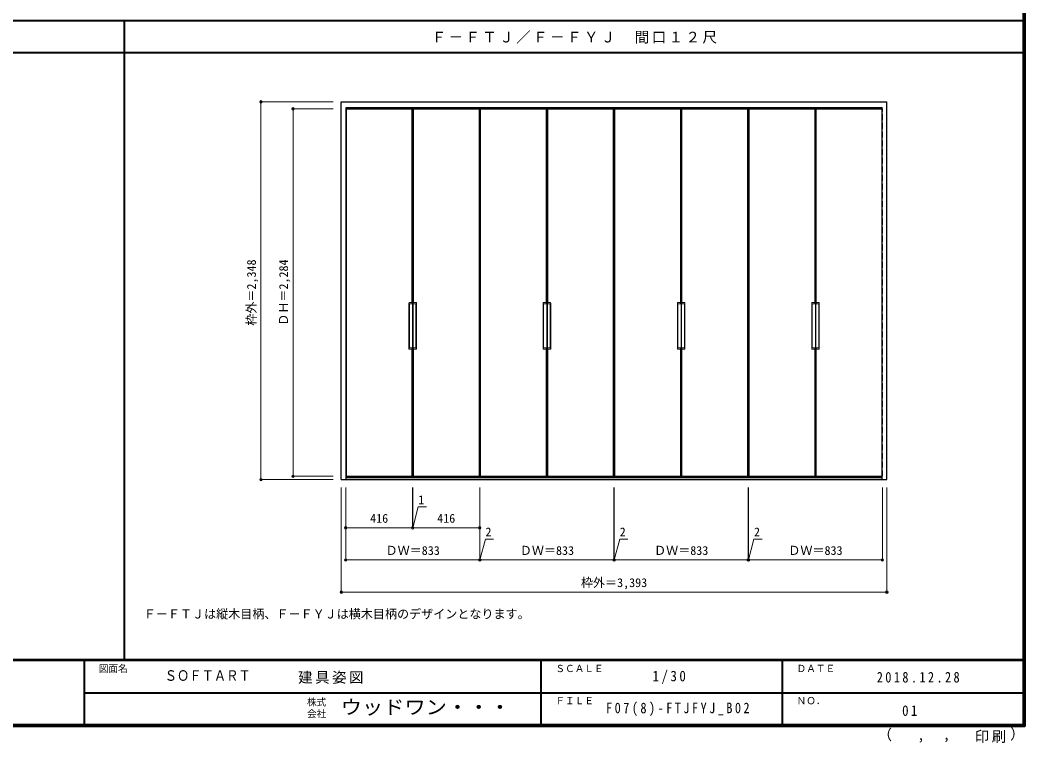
# Model space of a CAD drawing. Units: millimetres, scale not verified. Extents: x -6000 to 5700, y -4307 to 4175.
# Drawn here: x -549 to 5700, y -4307 to 186 of the extents above; entities that cross this region are included whole.
import ezdxf
from ezdxf.enums import TextEntityAlignment as Align

# ---------------------------------------------------------------- set-up
doc = ezdxf.new("R2010")
doc.units = ezdxf.units.MM
doc.header["$LTSCALE"] = 30
doc.header["$PDMODE"] = 32
doc.header["$PDSIZE"] = 15
doc.linetypes.add('DASHED1', pattern=[1.8, 1.2, -0.6])
for name, color, linetype, lineweight in [('0-2_扉', 3, 'Continuous', 25), ('0-4_枠', 3, 'Continuous', 25), ('0-B_寸法', 7, 'Continuous', 18), ('F-1_枠', 6, 'Continuous', 40)]:
    doc.layers.add(name, color=color, linetype=linetype, lineweight=lineweight)
doc.layers.add('0-A_文字', color=7, linetype='Continuous')
doc.layers.add('F-A_文字', color=7, linetype='Continuous')
doc.styles.add('HG明朝B', font='')
doc.styles.add('ＭＳ ゴシック', font='')
doc.styles.get('HG明朝B').set_extended_font_data('HG明朝B')
doc.styles.get('ＭＳ ゴシック').set_extended_font_data('MS Gothic')

msp = doc.modelspace()

# ---------------------------------------------------------------- linework, layer by layer
at = {"layer": '0-2_扉', "color": 4, "linetype": 'DASHED1', "lineweight": 9}
for p, q in [((1476, -2649.5), (1476, -365.5)), ((1478.5, -365.5), (1476, -365.5)), ((4811.5, -365.5), (4814, -365.5)), ((4814, -2649.5), (4814, -365.5)), ((1478.5, -2649.5), (1476, -2649.5)), ((4811.5, -2649.5), (4814, -2649.5))]:
    msp.add_line(p, q, dxfattribs=at)
at = {"layer": '0-2_扉'}
for p, q in [((1478.5, -365.5), (1892, -365.5)), ((2311, -365.5), (2727, -365.5)), ((2311, -365.5), (2311, -2649.5)), ((2728, -365.5), (3144, -365.5)), ((3144, -365.5), (3144, -2649.5)), ((3146, -365.5), (3146, -2649.5)), ((3146, -365.5), (3562, -365.5)), ((3563, -365.5), (3979, -365.5)), ((3979, -365.5), (3979, -2649.5)), ((3981, -365.5), (4397, -365.5)), ((3981, -365.5), (3981, -2649.5)), ((4398, -365.5), (4811.5, -365.5)), ((1478.5, -2649.5), (1892, -2649.5)), ((1893, -2649.5), (2309, -2649.5)), ((2311, -2649.5), (2727, -2649.5)), ((2728, -2649.5), (3144, -2649.5)), ((3146, -2649.5), (3562, -2649.5)), ((3563, -2649.5), (3979, -2649.5)), ((3981, -2649.5), (4397, -2649.5)), ((4398, -2649.5), (4811.5, -2649.5))]:
    msp.add_line(p, q, dxfattribs=at)
for points in [[(1892, -365.5), (1892, -1983.94), (1892, -2649.5)], [(1893, -365.5), (2309, -365.5), (2309, -2649.5)], [(1893, -365.5), (1893, -1983.11), (1893, -2649.5)], [(2727, -365.5), (2727, -1995.11), (2727, -2649.5)], [(2728, -365.5), (2728, -1996.23), (2728, -2649.5)], [(3562, -365.5), (3562, -2135.51), (3562, -2649.5)], [(3563, -365.5), (3563, -2134.14), (3563, -2649.5)], [(4397, -365.5), (4397, -2251.43), (4397, -2649.5)], [(4398, -365.5), (4398, -2251.35), (4398, -2649.5)]]:
    msp.add_lwpolyline(points, dxfattribs=at)
at = {"layer": '0-4_枠'}
for p, q in [((1448.5, -2670), (1448.5, -322)), ((1448.5, -322), (4841.5, -322)), ((1478.5, -2670), (1478.5, -358)), ((1478.5, -358), (4811.5, -358)), ((4811.5, -2670), (4811.5, -358)), ((4841.5, -2670), (4841.5, -322)), ((1448.5, -2670), (4841.5, -2670)), ((1478.5, -2658), (4811.5, -2658))]:
    msp.add_line(p, q, dxfattribs=at)
at = {"layer": '0-B_寸法', "color": 4, "lineweight": 9}
for p, q in [((948.5, -322), (948.5, -2670)), ((948.5, -322), (1398.5, -322)), ((1148.5, -365.5), (1148.5, -2649.5)), ((1148.5, -365.5), (1398.5, -365.5)), ((948.5, -2670), (1398.5, -2670)), ((1148.5, -2649.5), (1398.5, -2649.5)), ((1448.5, -3370), (1448.5, -2720)), ((1476, -3170), (1476, -2720)), ((2309, -3170), (2309, -2720)), ((1893, -2970), (2309, -2970)), ((1476, -3170), (2309, -3170))]:
    msp.add_line(p, q, dxfattribs=at)
at = {"layer": '0-B_寸法'}
for p, q in [((1480, -2649.5), (1480, -365.5)), ((1888, -1569.5), (1888, -365.5)), ((1897, -1569.5), (1897, -365.5)), ((2305, -2649.5), (2305, -365.5)), ((2315, -2649.5), (2315, -365.5)), ((2723, -1569.5), (2723, -365.5)), ((2732, -1569.5), (2732, -365.5)), ((3140, -2649.5), (3140, -365.5)), ((3150, -2649.5), (3150, -365.5)), ((3558, -1569.5), (3558, -365.5)), ((3567, -1569.5), (3567, -365.5)), ((3975, -2649.5), (3975, -365.5)), ((3985, -2649.5), (3985, -365.5)), ((4393, -1569.5), (4393, -365.5)), ((4402, -1569.5), (4402, -365.5)), ((4810, -2649.5), (4810, -365.5)), ((1869, -1572.5), (1869, -1856.5)), ((1872, -1569.5), (1892, -1569.5)), ((1872, -1580.5), (1872, -1848.5)), ((1875, -1577.5), (1889, -1577.5)), ((1888.7, -1569.5), (1888.7, -1574.5)), ((1892, -1574.5), (1892, -1573)), ((1892, -1574.5), (1892, -1573)), ((1913, -1569.5), (1893, -1569.5)), ((1893, -1574.5), (1893, -1573)), ((1893, -1574.5), (1893, -1573)), ((1910, -1577.5), (1896, -1577.5)), ((1896.3, -1569.5), (1896.3, -1574.5)), ((1913, -1580.5), (1913, -1848.5)), ((1916, -1856.5), (1916, -1572.5)), ((2704, -1572.5), (2704, -1856.5)), ((2707, -1569.5), (2727, -1569.5)), ((2707, -1580.5), (2707, -1848.5)), ((2710, -1577.5), (2724, -1577.5)), ((2723.7, -1569.5), (2723.7, -1574.5)), ((2727, -1574.5), (2727, -1573)), ((2727, -1574.5), (2727, -1573)), ((2748, -1569.5), (2728, -1569.5)), ((2728, -1574.5), (2728, -1573)), ((2728, -1574.5), (2728, -1573)), ((2745, -1577.5), (2731, -1577.5)), ((2731.3, -1569.5), (2731.3, -1574.5)), ((2748, -1580.5), (2748, -1848.5)), ((2751, -1856.5), (2751, -1572.5)), ((3539, -1572.5), (3539, -1856.5)), ((3542, -1569.5), (3562, -1569.5)), ((3542, -1580.5), (3542, -1848.5)), ((3545, -1577.5), (3559, -1577.5)), ((3558.7, -1569.5), (3558.7, -1574.5)), ((3562, -1574.5), (3562, -1573)), ((3562, -1574.5), (3562, -1573)), ((3583, -1569.5), (3563, -1569.5)), ((3563, -1574.5), (3563, -1573)), ((3563, -1574.5), (3563, -1573)), ((3580, -1577.5), (3566, -1577.5)), ((3566.3, -1569.5), (3566.3, -1574.5)), ((3583, -1580.5), (3583, -1848.5)), ((3586, -1856.5), (3586, -1572.5)), ((4374, -1572.5), (4374, -1856.5)), ((4377, -1569.5), (4397, -1569.5)), ((4377, -1580.5), (4377, -1848.5)), ((4380, -1577.5), (4394, -1577.5)), ((4393.7, -1569.5), (4393.7, -1574.5)), ((4397, -1574.5), (4397, -1573)), ((4397, -1574.5), (4397, -1573)), ((4418, -1569.5), (4398, -1569.5)), ((4398, -1574.5), (4398, -1573)), ((4398, -1574.5), (4398, -1573)), ((4415, -1577.5), (4401, -1577.5)), ((4401.3, -1569.5), (4401.3, -1574.5)), ((4418, -1580.5), (4418, -1848.5)), ((4421, -1856.5), (4421, -1572.5)), ((1872, -1859.5), (1892, -1859.5)), ((1875, -1851.5), (1889, -1851.5)), ((1888, -2649.5), (1888, -1859.5)), ((1888.7, -1859.5), (1888.7, -1854.5)), ((1892, -1854.5), (1892, -1856)), ((1892, -1854.5), (1892, -1856)), ((1892, -1854.5), (1892, -1856)), ((1892, -2649.5), (1892, -1859.5)), ((1893, -1854.5), (1893, -1856)), ((1893, -1854.5), (1893, -1856)), ((1893, -1854.5), (1893, -1856)), ((1893, -2649.5), (1893, -1859.5)), ((1913, -1859.5), (1893, -1859.5)), ((1910, -1851.5), (1896, -1851.5)), ((1896.3, -1859.5), (1896.3, -1854.5)), ((1897, -2649.5), (1897, -1859.5)), ((2707, -1859.5), (2727, -1859.5)), ((2710, -1851.5), (2724, -1851.5)), ((2723, -2649.5), (2723, -1859.5)), ((2723.7, -1859.5), (2723.7, -1854.5)), ((2727, -1854.5), (2727, -1856)), ((2727, -1854.5), (2727, -1856)), ((2727, -1854.5), (2727, -1856)), ((2727, -2649.5), (2727, -1859.5)), ((2728, -1854.5), (2728, -1856)), ((2728, -1854.5), (2728, -1856)), ((2728, -1854.5), (2728, -1856)), ((2728, -2649.5), (2728, -1859.5)), ((2748, -1859.5), (2728, -1859.5)), ((2745, -1851.5), (2731, -1851.5)), ((2731.3, -1859.5), (2731.3, -1854.5)), ((2732, -2649.5), (2732, -1859.5)), ((3542, -1859.5), (3562, -1859.5)), ((3545, -1851.5), (3559, -1851.5)), ((3558, -2649.5), (3558, -1859.5)), ((3558.7, -1859.5), (3558.7, -1854.5)), ((3562, -1854.5), (3562, -1856)), ((3562, -1854.5), (3562, -1856)), ((3562, -1854.5), (3562, -1856)), ((3562, -2649.5), (3562, -1859.5)), ((3563, -1854.5), (3563, -1856)), ((3563, -1854.5), (3563, -1856)), ((3563, -1854.5), (3563, -1856)), ((3563, -2649.5), (3563, -1859.5)), ((3583, -1859.5), (3563, -1859.5)), ((3580, -1851.5), (3566, -1851.5)), ((3566.3, -1859.5), (3566.3, -1854.5)), ((3567, -2649.5), (3567, -1859.5)), ((4377, -1859.5), (4397, -1859.5)), ((4380, -1851.5), (4394, -1851.5)), ((4393, -2649.5), (4393, -1859.5)), ((4393.7, -1859.5), (4393.7, -1854.5)), ((4397, -1854.5), (4397, -1856)), ((4397, -1854.5), (4397, -1856)), ((4397, -1854.5), (4397, -1856)), ((4397, -2649.5), (4397, -1859.5)), ((4398, -1854.5), (4398, -1856)), ((4398, -1854.5), (4398, -1856)), ((4398, -1854.5), (4398, -1856)), ((4398, -2649.5), (4398, -1859.5)), ((4418, -1859.5), (4398, -1859.5)), ((4415, -1851.5), (4401, -1851.5)), ((4401.3, -1859.5), (4401.3, -1854.5)), ((4402, -2649.5), (4402, -1859.5))]:
    msp.add_line(p, q, dxfattribs=at)
at = {"layer": '0-B_寸法', "color": 4, "lineweight": 9}
for points in [[(1448.5, -3370), (4841.5, -3370), (4841.5, -2720)], [(1476, -2970), (1892, -2970), (1892, -2720)], [(1892, -2970), (1893, -2970), (1893, -2720)], [(2309, -3170), (2311, -3170), (2311, -2720)], [(2311, -3170), (3144, -3170), (3144, -2720)], [(3144, -3170), (3146, -3170), (3146, -2720)], [(3146, -3170), (3979, -3170), (3979, -2720)], [(3979, -3170), (3981, -3170), (3981, -2720)], [(3981, -3170), (4814, -3170), (4814, -2720)], [(1892.5, -2970), (1927.45, -2839.57), (1978.23, -2839.57)], [(2310, -3170), (2344.95, -3039.57), (2395.73, -3039.57)], [(3145, -3170), (3179.95, -3039.57), (3230.73, -3039.57)], [(3980, -3170), (4014.95, -3039.57), (4065.73, -3039.57)]]:
    msp.add_lwpolyline(points, dxfattribs=at)
at = {"layer": '0-B_寸法'}
for centre, start, end in [((1872, -1572.5), 90, 180), ((1875, -1580.5), 90, 180), ((1889, -1574.5), 270, 0), ((1896, -1574.5), 180, 270), ((1910, -1580.5), 0, 90), ((1913, -1572.5), 0, 90), ((2707, -1572.5), 90, 180), ((2710, -1580.5), 90, 180), ((2724, -1574.5), 270, 0), ((2731, -1574.5), 180, 270), ((2745, -1580.5), 0, 90), ((2748, -1572.5), 0, 90), ((3542, -1572.5), 90, 180), ((3545, -1580.5), 90, 180), ((3559, -1574.5), 270, 0), ((3566, -1574.5), 180, 270), ((3580, -1580.5), 0, 90), ((3583, -1572.5), 0, 90), ((4377, -1572.5), 90, 180), ((4380, -1580.5), 90, 180), ((4394, -1574.5), 270, 0), ((4401, -1574.5), 180, 270), ((4415, -1580.5), 0, 90), ((4418, -1572.5), 0, 90), ((1872, -1856.5), 180, 270), ((1875, -1848.5), 180, 270), ((1889, -1854.5), 0, 90), ((1896, -1854.5), 90, 180), ((1910, -1848.5), 270, 0), ((1913, -1856.5), 270, 0), ((2707, -1856.5), 180, 270), ((2710, -1848.5), 180, 270), ((2724, -1854.5), 0, 90), ((2731, -1854.5), 90, 180), ((2745, -1848.5), 270, 0), ((2748, -1856.5), 270, 0), ((3542, -1856.5), 180, 270), ((3545, -1848.5), 180, 270), ((3559, -1854.5), 0, 90), ((3566, -1854.5), 90, 180), ((3580, -1848.5), 270, 0), ((3583, -1856.5), 270, 0), ((4377, -1856.5), 180, 270), ((4380, -1848.5), 180, 270), ((4394, -1854.5), 0, 90), ((4401, -1854.5), 90, 180), ((4415, -1848.5), 270, 0), ((4418, -1856.5), 270, 0)]:
    msp.add_arc(centre, 3, start, end, dxfattribs=at)
for p in [(948.5, -322), (1148.5, -365.5), (948.5, -2670), (1148.5, -2649.5), (1476, -2970), (1892, -2970), (1893, -2970), (2309, -2970), (1476, -3170), (2309, -3170), (2311, -3170), (3144, -3170), (3146, -3170), (3979, -3170), (3981, -3170), (4814, -3170), (1448.5, -3370), (4841.5, -3370)]:
    msp.add_point(p, dxfattribs=at)
at = {"layer": 'F-1_枠'}
for p, q in [((5690, 4175), (5690, -4205)), ((5695, 4175), (5695, -4205)), ((5700, 4175), (5700, -4205)), ((-6000, 184.5), (5700, 184.5)), ((100, -3790), (100, 184.5)), ((-6000, -15.5), (5700, -15.5)), ((5700, -3790), (-6000, -3790)), ((5700, -3795), (-6000, -3795)), ((-150, -3795), (-150, -4195)), ((2690, -3795), (2690, -4195)), ((4190, -3795), (4190, -4195)), ((-150, -3995), (5690, -3995.01)), ((5700, -4195), (-6000, -4195)), ((5700, -4200), (-6000, -4200)), ((5700, -4205), (-6000, -4205))]:
    msp.add_line(p, q, dxfattribs=at)

# ---------------------------------------------------------------- texts
at = {"layer": '0-A_文字', "style": 'ＭＳ ゴシック'}
msp.add_text('Ｆ－ＦＴＪは縦木目柄、Ｆ－ＦＹＪは横木目柄のデザインとなります。', height=54.99, dxfattribs=at).set_placement((220, -3550), align=Align.BOTTOM_LEFT)
at = {"layer": '0-A_文字', "insert": (2010, 39.5), "char_height": 65.98, "attachment_point": 7, "style": 'ＭＳ ゴシック'}
msp.add_mtext('\\T1.17;Ｆ－ＦＴＪ／Ｆ－ＦＹＪ\u3000間口１２尺', dxfattribs=at)
at = {"layer": '0-B_寸法', "style": 'ＭＳ ゴシック'}
for s, p in [('枠外＝2,348', (933.5, -1713.75)), ('ＤＨ＝2,284', (1133.5, -1713.75))]:
    msp.add_text(s, height=54.99, rotation=90, dxfattribs=at).set_placement(p, align=Align.BOTTOM_LEFT)
for s, p in [('1', (1927.45, -2839.57)), ('416', (1627.75, -2955)), ('416', (2044.75, -2955)), ('2', (2344.95, -3039.57)), ('2', (3179.95, -3039.57)), ('2', (4014.95, -3039.57)), ('ＤＷ＝833', (1723.75, -3155)), ('ＤＷ＝833', (2558.75, -3155)), ('ＤＷ＝833', (3393.75, -3155)), ('ＤＷ＝833', (4228.75, -3155)), ('枠外＝3,393', (2938.75, -3355))]:
    msp.add_text(s, height=54.99, dxfattribs=at).set_placement(p, align=Align.BOTTOM_LEFT)
at = {"layer": 'F-A_文字', "style": 'ＭＳ ゴシック'}
for s, height, p in [('図面名', 43.99, (-60, -3880)), ('ＳＣＡＬＥ', 43.99, (2780, -3880)), ('ＤＡＴＥ', 43.99, (4280, -3880)), ('株式', 43.99, (1235, -4089)), ('ＦＩＬＥ', 43.99, (2780, -4080)), ('ＮＯ．', 43.99, (4280, -4080)), ('会社', 43.99, (1235, -4161)), ('（', 65.98, (4784.03, -4308.31)), ('）', 65.98, (5608.4, -4304.13)), (',', 65.98, (5031.28, -4308.31)), (',', 65.98, (5190.2, -4305.53))]:
    msp.add_text(s, height=height, dxfattribs=at).set_placement(p, align=Align.BOTTOM_LEFT)
at = {"layer": 'F-A_文字'}
for s, height, style, width, p in [('ＳＯＦＴＡＲＴ', 65.98, 'HG明朝B', 0.85, (350, -3940.79)), ('ウッドワン・・・', 87.98, 'ＭＳ ゴシック', 1.1, (1445, -4155))]:
    msp.add_text(s, height=height, dxfattribs=dict(at, style=style, width=width)).set_placement(p, align=Align.BOTTOM_LEFT)
at = {"layer": 'F-A_文字', "char_height": 65.98, "attachment_point": 7, "style": 'ＭＳ ゴシック'}
for s, insert in [('\\T1.17;建具姿図', (1180.42, -3940)), ('\\T1.38;\\W0.9;1/30', (3383.75, -3940)), ('\\T1.39;\\W0.85;2018.12.28', (4778.75, -3932.5)), ('\\T1.4;\\W0.85;F07(8)-FTJFYJ_B02', (3095, -4140)), ('\\T1.36;\\W0.9;01', (4936.25, -4140)), ('\\T1.17;印刷', (5388.15, -4306.92))]:
    msp.add_mtext(s, dxfattribs=dict(at, insert=insert))

doc.saveas('drawing.dxf')
